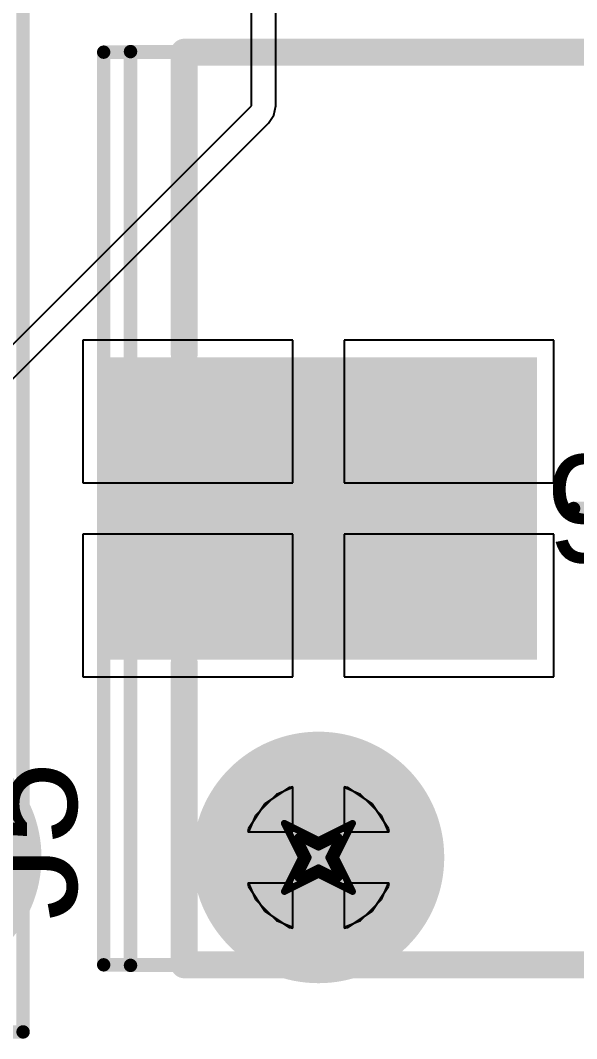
# Model space of a CAD drawing. Header units: millimetres. Extents: x -0.2 to 11.1, y -5.4 to 4.7.
# Drawn here: x 0.6842 to 0.8474, y 1.3957 to 1.6944 of the extents above; entities that cross this region are included whole.
import ezdxf

# ---------------------------------------------------------------- set-up
doc = ezdxf.new("R2010")
doc.units = ezdxf.units.MM
doc.header["$MEASUREMENT"] = 0
for name, color, linetype in [('BottomLayer', 5, 'Continuous'), ('DrillDrawing', 1, 'Continuous'), ('InternalPlane1', 76, 'Continuous'), ('InternalPlane2', 16, 'Continuous'), ('Mechanical1', 6, 'Continuous'), ('Mechanical3', 76, 'Continuous'), ('Mechanical5', 56, 'Continuous'), ('TopLayer', 1, 'Continuous'), ('TopOverlay', 2, 'Continuous'), ('TopPaste', 8, 'Continuous'), ('TopSolder', 216, 'Continuous'), ('ViaHoleLayer', 16, 'Continuous')]:
    doc.layers.add(name, color=color, linetype=linetype)
doc.styles.add('Arial', font='arial.ttf', dxfattribs={"height": 0.2})

# ---------------------------------------------------------------- blocks, each defined once
blk = doc.blocks.new('PJ_037AH_SMT_TR_67')
at = {"layer": 'Mechanical3', "const_width": 0.00394}
for points in [[(0.34646, -0.33858), (0.34646, 0.33858)], [(-0.37008, -0.33858), (0.34646, -0.33858)]]:
    blk.add_lwpolyline(points, dxfattribs=at)
at = {"layer": 'Mechanical3', "const_width": 0.00197}
blk.add_lwpolyline([(0.34547, -0.33858, 1), (0.34744, -0.33858, 1)], format="xyb", close=True, dxfattribs=at)
blk.add_lwpolyline([(0.34547, -0.33858, 1), (0.34744, -0.33858, 1)], format="xyb", close=True, dxfattribs=at)
at = {"layer": 'Mechanical5', "const_width": 0.00394}
for points in [[(0.34646, -0.33858), (0.34646, 0.33858)], [(-0.37008, -0.33858), (0.34646, -0.33858)]]:
    blk.add_lwpolyline(points, dxfattribs=at)
at = {"layer": 'Mechanical5', "const_width": 0.00197}
blk.add_lwpolyline([(0.34547, -0.33858, 1), (0.34744, -0.33858, 1)], format="xyb", close=True, dxfattribs=at)
blk.add_lwpolyline([(0.34547, -0.33858, 1), (0.34744, -0.33858, 1)], format="xyb", close=True, dxfattribs=at)
blk = doc.blocks.new('CAP_EEV_SERIES_121')
at = {"layer": 'TopLayer'}
for points in [[(-0.15354, 0.03937), (-0.03543, 0.03937), (-0.03543, -0.03937), (-0.15354, -0.03937)], [(0.03543, 0.03937), (0.15354, 0.03937), (0.15354, -0.03937), (0.03543, -0.03937)]]:
    blk.add_hatch(color=1, dxfattribs=at).paths.add_polyline_path(points)
at = {"layer": 'TopPaste'}
for points in [[(-0.15854, 0.04437), (-0.03043, 0.04437), (-0.03043, -0.04437), (-0.15854, -0.04437)], [(0.03043, 0.04437), (0.15854, 0.04437), (0.15854, -0.04437), (0.03043, -0.04437)]]:
    blk.add_hatch(color=8, dxfattribs=at).paths.add_polyline_path(points)
at = {"layer": 'TopSolder'}
for points in [[(-0.15551, 0.04134), (-0.03346, 0.04134), (-0.03346, -0.04134), (-0.15551, -0.04134)], [(0.03346, 0.04134), (0.15551, 0.04134), (0.15551, -0.04134), (0.03346, -0.04134)]]:
    blk.add_hatch(color=216, dxfattribs=at).paths.add_polyline_path(points)
at = {"layer": 'Mechanical1', "const_width": 0.00394}
for points in [[(-0.14961, 0.13402), (-0.14961, -0.13402)], [(0.14961, 0.13402), (-0.14961, 0.13402)], [(0.14961, 0.13402), (0.14961, -0.13402)], [(0.14961, -0.13402), (-0.14961, -0.13402)]]:
    blk.add_lwpolyline(points, dxfattribs=at)
at = {"layer": 'Mechanical1', "const_width": 0.00197}
for points in [[(-0.15059, 0.13402, 1), (-0.14862, 0.13402, 1)], [(-0.15059, 0.13402, 1), (-0.14862, 0.13402, 1)], [(0.14862, 0.13402, 1), (0.15059, 0.13402, 1)], [(0.14862, 0.13402, 1), (0.15059, 0.13402, 1)], [(-0.15059, -0.13402, 1), (-0.14862, -0.13402, 1)], [(-0.15059, -0.13402, 1), (-0.14862, -0.13402, 1)], [(0.14862, -0.13402, 1), (0.15059, -0.13402, 1)], [(0.14862, -0.13402, 1), (0.15059, -0.13402, 1)]]:
    blk.add_lwpolyline(points, format="xyb", close=True, dxfattribs=at)
at = {"layer": 'Mechanical3', "const_width": 0.00394}
for points in [[(-0.15748, 0.13386), (-0.15748, -0.13386)], [(0.15748, 0.13386), (-0.15748, 0.13386)], [(0.15748, 0.13386), (0.15748, -0.13386)], [(0, 0.01969), (0, -0.01969)], [(0.01969, 0), (-0.01969, 0)], [(0.15748, -0.13386), (-0.15748, -0.13386)]]:
    blk.add_lwpolyline(points, dxfattribs=at)
at = {"layer": 'Mechanical3', "const_width": 0.00197}
for points in [[(-0.15846, 0.13386, 1), (-0.1565, 0.13386, 1)], [(-0.15846, 0.13386, 1), (-0.1565, 0.13386, 1)], [(0.1565, 0.13386, 1), (0.15846, 0.13386, 1)], [(0.1565, 0.13386, 1), (0.15846, 0.13386, 1)], [(-0.00098, 0.01969, 1), (0.00098, 0.01969, 1)], [(-0.02067, 0, 1), (-0.0187, 0, 1)], [(0.0187, 0, 1), (0.02067, 0, 1)], [(-0.00098, -0.01969, 1), (0.00098, -0.01969, 1)], [(-0.15846, -0.13386, 1), (-0.1565, -0.13386, 1)], [(-0.15846, -0.13386, 1), (-0.1565, -0.13386, 1)], [(0.1565, -0.13386, 1), (0.15846, -0.13386, 1)], [(0.1565, -0.13386, 1), (0.15846, -0.13386, 1)]]:
    blk.add_lwpolyline(points, format="xyb", close=True, dxfattribs=at)
at = {"layer": 'Mechanical5', "const_width": 0.00394}
for points in [[(0.15748, 0.13386), (-0.15748, 0.13386)], [(-0.15748, 0.13386), (-0.15748, -0.13386)], [(0.15748, 0.13386), (0.15748, -0.13386)], [(0.15748, -0.13386), (-0.15748, -0.13386)]]:
    blk.add_lwpolyline(points, dxfattribs=at)
at = {"layer": 'Mechanical5', "const_width": 0.00197}
for points in [[(-0.15846, 0.13386, 1), (-0.1565, 0.13386, 1)], [(-0.15846, 0.13386, 1), (-0.1565, 0.13386, 1)], [(0.1565, 0.13386, 1), (0.15846, 0.13386, 1)], [(0.1565, 0.13386, 1), (0.15846, 0.13386, 1)], [(-0.15846, -0.13386, 1), (-0.1565, -0.13386, 1)], [(-0.15846, -0.13386, 1), (-0.1565, -0.13386, 1)], [(0.1565, -0.13386, 1), (0.15846, -0.13386, 1)], [(0.1565, -0.13386, 1), (0.15846, -0.13386, 1)]]:
    blk.add_lwpolyline(points, format="xyb", close=True, dxfattribs=at)
at = {"layer": 'TopOverlay'}
for points, const_width in [([(-0.07874, 0.13386), (-0.13386, 0.07874)], 0.00787), ([(0.13386, 0.13386), (-0.07874, 0.13386)], 0.00787), ([(0.13386, 0.13386), (0.13386, 0.04528)], 0.00787), ([(-0.1378, 0.12598), (-0.1378, 0.10236)], 0.00394), ([(-0.12611, 0.11465), (-0.14973, 0.11465)], 0.00394), ([(-0.13386, 0.07874), (-0.13386, 0.04528)], 0.00787), ([(-0.13386, -0.04528), (-0.13386, -0.07874)], 0.00787), ([(0.13386, -0.04528), (0.13386, -0.13386)], 0.00787), ([(-0.07874, -0.13386), (-0.13386, -0.07874)], 0.00787), ([(0.13386, -0.13386), (-0.07874, -0.13386)], 0.00787)]:
    blk.add_lwpolyline(points, dxfattribs=dict(at, const_width=const_width))
for points, const_width in [([(-0.08071, 0.13386, 1), (-0.07677, 0.13386, 1)], 0.00394), ([(-0.08071, 0.13386, 1), (-0.07677, 0.13386, 1)], 0.00394), ([(0.13189, 0.13386, 1), (0.13583, 0.13386, 1)], 0.00394), ([(0.13189, 0.13386, 1), (0.13583, 0.13386, 1)], 0.00394), ([(-0.13878, 0.12598, 1), (-0.13681, 0.12598, 1)], 0.00197), ([(-0.15071, 0.11465, 1), (-0.14874, 0.11465, 1)], 0.00197), ([(-0.12709, 0.11465, 1), (-0.12512, 0.11465, 1)], 0.00197), ([(-0.13878, 0.10236, 1), (-0.13681, 0.10236, 1)], 0.00197), ([(-0.13583, 0.07874, 1), (-0.13189, 0.07874, 1)], 0.00394), ([(-0.13583, 0.07874, 1), (-0.13189, 0.07874, 1)], 0.00394), ([(-0.13583, 0.04528, 1), (-0.13189, 0.04528, 1)], 0.00394), ([(0.13189, 0.04528, 1), (0.13583, 0.04528, 1)], 0.00394), ([(-0.13583, -0.04528, 1), (-0.13189, -0.04528, 1)], 0.00394), ([(0.13189, -0.04528, 1), (0.13583, -0.04528, 1)], 0.00394), ([(-0.13583, -0.07874, 1), (-0.13189, -0.07874, 1)], 0.00394), ([(-0.13583, -0.07874, 1), (-0.13189, -0.07874, 1)], 0.00394), ([(-0.08071, -0.13386, 1), (-0.07677, -0.13386, 1)], 0.00394), ([(-0.08071, -0.13386, 1), (-0.07677, -0.13386, 1)], 0.00394), ([(0.13189, -0.13386, 1), (0.13583, -0.13386, 1)], 0.00394), ([(0.13189, -0.13386, 1), (0.13583, -0.13386, 1)], 0.00394)]:
    blk.add_lwpolyline(points, format="xyb", close=True, dxfattribs=dict(at, const_width=const_width))
at = {"layer": 'Mechanical5'}
blk.add_text('C6', height=0.031496, dxfattribs=at).set_placement((-0.02624, -0.01574))

msp = doc.modelspace()

# ---------------------------------------------------------------- hatches: boundary and pattern name
at = {"layer": 'BottomLayer'}
h = msp.add_hatch(color=5, dxfattribs=at)
edge = h.paths.add_edge_path()
edge.add_arc((0.77165, 1.44882), 0.01181, 0, 360)
at = {"layer": 'InternalPlane2'}
h = msp.add_hatch(color=16, dxfattribs=at)
edge = h.paths.add_edge_path()
edge.add_arc((0.65354, 1.44882), 0.03689, 0, 360)
h = msp.add_hatch(color=16, dxfattribs=at)
edge = h.paths.add_edge_path()
edge.add_arc((0.77165, 1.44882), 0.03689, 0, 360)
at = {"layer": 'TopLayer'}
h = msp.add_hatch(color=1, dxfattribs=at)
edge = h.paths.add_edge_path()
edge.add_arc((0.77165, 1.44882), 0.01181, 0, 360)
at = {"layer": 'ViaHoleLayer'}
h = msp.add_hatch(color=16, dxfattribs=at)
edge = h.paths.add_edge_path()
edge.add_arc((0.77165, 1.44882), 0.00689, 0, 360)

# ---------------------------------------------------------------- linework, layer by layer
at = {"layer": 'BottomLayer'}
for p, q in [((0.76314, 1.46936), (0.75593, 1.46454)), ((0.76415, 1.46957), (0.76314, 1.46936)), ((0.76415, 1.45632), (0.76415, 1.46957)), ((0.78016, 1.46936), (0.77915, 1.46957)), ((0.77915, 1.46957), (0.77915, 1.45632)), ((0.78738, 1.46454), (0.78016, 1.46936)), ((0.75593, 1.46454), (0.75111, 1.45733)), ((0.7922, 1.45733), (0.78738, 1.46454)), ((0.75111, 1.45733), (0.75091, 1.45632)), ((0.75091, 1.45632), (0.76415, 1.45632)), ((0.77915, 1.45632), (0.7924, 1.45632)), ((0.7924, 1.45632), (0.7922, 1.45733)), ((0.76415, 1.44132), (0.75091, 1.44132)), ((0.75091, 1.44132), (0.75111, 1.44031)), ((0.75111, 1.44031), (0.75593, 1.43309)), ((0.76415, 1.42807), (0.76415, 1.44132)), ((0.7924, 1.44132), (0.77915, 1.44132)), ((0.77915, 1.44132), (0.77915, 1.42807)), ((0.78738, 1.43309), (0.7922, 1.44031)), ((0.7922, 1.44031), (0.7924, 1.44132)), ((0.75593, 1.43309), (0.76314, 1.42827)), ((0.78016, 1.42827), (0.78738, 1.43309)), ((0.76314, 1.42827), (0.76415, 1.42807)), ((0.77915, 1.42807), (0.78016, 1.42827))]:
    msp.add_line(p, q, dxfattribs=at)
at = {"layer": 'DrillDrawing', "const_width": 0.002}
for points in [[(0.76165, 1.45882), (0.77165, 1.45382)], [(0.76165, 1.45882), (0.76665, 1.44882)], [(0.77165, 1.45382), (0.78165, 1.45882)], [(0.77665, 1.44882), (0.78165, 1.45882)], [(0.76565, 1.45482), (0.77165, 1.45182)], [(0.76565, 1.45482), (0.76865, 1.44882)], [(0.77165, 1.45182), (0.77765, 1.45482)], [(0.77465, 1.44882), (0.77765, 1.45482)], [(0.76165, 1.43882), (0.76665, 1.44882)], [(0.76565, 1.44282), (0.76865, 1.44882)], [(0.77465, 1.44882), (0.77765, 1.44282)], [(0.77665, 1.44882), (0.78165, 1.43882)], [(0.76565, 1.44282), (0.77165, 1.44582)], [(0.77165, 1.44582), (0.77765, 1.44282)], [(0.76165, 1.43882), (0.77165, 1.44382)], [(0.77165, 1.44382), (0.78165, 1.43882)]]:
    msp.add_lwpolyline(points, dxfattribs=at)
at = {"layer": 'DrillDrawing', "const_width": 0.001}
for points in [[(0.76115, 1.45882, 1), (0.76215, 1.45882, 1)], [(0.76115, 1.45882, 1), (0.76215, 1.45882, 1)], [(0.78115, 1.45882, 1), (0.78215, 1.45882, 1)], [(0.78115, 1.45882, 1), (0.78215, 1.45882, 1)], [(0.76515, 1.45482, 1), (0.76615, 1.45482, 1)], [(0.76515, 1.45482, 1), (0.76615, 1.45482, 1)], [(0.77115, 1.45382, 1), (0.77215, 1.45382, 1)], [(0.77115, 1.45382, 1), (0.77215, 1.45382, 1)], [(0.77715, 1.45482, 1), (0.77815, 1.45482, 1)], [(0.77715, 1.45482, 1), (0.77815, 1.45482, 1)], [(0.77115, 1.45182, 1), (0.77215, 1.45182, 1)], [(0.77115, 1.45182, 1), (0.77215, 1.45182, 1)], [(0.76615, 1.44882, 1), (0.76715, 1.44882, 1)], [(0.76615, 1.44882, 1), (0.76715, 1.44882, 1)], [(0.76815, 1.44882, 1), (0.76915, 1.44882, 1)], [(0.76815, 1.44882, 1), (0.76915, 1.44882, 1)], [(0.77415, 1.44882, 1), (0.77515, 1.44882, 1)], [(0.77415, 1.44882, 1), (0.77515, 1.44882, 1)], [(0.77615, 1.44882, 1), (0.77715, 1.44882, 1)], [(0.77615, 1.44882, 1), (0.77715, 1.44882, 1)], [(0.77115, 1.44582, 1), (0.77215, 1.44582, 1)], [(0.77115, 1.44582, 1), (0.77215, 1.44582, 1)], [(0.76515, 1.44282, 1), (0.76615, 1.44282, 1)], [(0.76515, 1.44282, 1), (0.76615, 1.44282, 1)], [(0.77115, 1.44382, 1), (0.77215, 1.44382, 1)], [(0.77115, 1.44382, 1), (0.77215, 1.44382, 1)], [(0.77715, 1.44282, 1), (0.77815, 1.44282, 1)], [(0.77715, 1.44282, 1), (0.77815, 1.44282, 1)], [(0.76115, 1.43882, 1), (0.76215, 1.43882, 1)], [(0.76115, 1.43882, 1), (0.76215, 1.43882, 1)], [(0.78115, 1.43882, 1), (0.78215, 1.43882, 1)], [(0.78115, 1.43882, 1), (0.78215, 1.43882, 1)]]:
    msp.add_lwpolyline(points, format="xyb", close=True, dxfattribs=at)
at = {"layer": 'InternalPlane1', "const_width": 0.01}
for points in [[(0.76246, 1.47409, -0.176327), (0.78085, 1.47409)], [(0.67881, 1.45802, -0.176327), (0.67881, 1.43962)], [(0.74639, 1.43962, -0.176327), (0.74639, 1.45802)], [(0.79692, 1.45802, -0.176327), (0.79692, 1.43962)], [(0.78085, 1.42355, -0.176327), (0.76246, 1.42355)]]:
    msp.add_lwpolyline(points, format="xyb", dxfattribs=at)
at = {"layer": 'InternalPlane1', "const_width": 0.005}
for points in [[(0.75996, 1.47409, 1), (0.76496, 1.47409, 1)], [(0.77835, 1.47409, 1), (0.78335, 1.47409, 1)], [(0.74389, 1.45802, 1), (0.74889, 1.45802, 1)], [(0.79442, 1.45802, 1), (0.79942, 1.45802, 1)], [(0.74389, 1.43962, 1), (0.74889, 1.43962, 1)], [(0.79442, 1.43962, 1), (0.79942, 1.43962, 1)], [(0.75996, 1.42355, 1), (0.76496, 1.42355, 1)], [(0.77835, 1.42355, 1), (0.78335, 1.42355, 1)]]:
    msp.add_lwpolyline(points, format="xyb", close=True, dxfattribs=at)
at = {"layer": 'TopLayer'}
for p, q in [((0.75197, 1.66929), (0.75197, 1.90945)), ((0.75911, 1.66929), (0.75911, 1.82663)), ((0.66142, 1.57874), (0.75197, 1.66929)), ((0.75856, 1.66656), (0.75911, 1.66929)), ((0.66646, 1.57369), (0.75702, 1.66424)), ((0.75702, 1.66424), (0.75856, 1.66656)), ((0.76415, 1.60055), (0.7026, 1.60055)), ((0.7026, 1.60055), (0.7026, 1.55868)), ((0.76415, 1.55868), (0.76415, 1.60055)), ((0.84071, 1.60055), (0.77915, 1.60055)), ((0.77915, 1.60055), (0.77915, 1.55868)), ((0.84071, 1.55868), (0.84071, 1.60055)), ((0.7026, 1.55868), (0.76415, 1.55868)), ((0.77915, 1.55868), (0.84071, 1.55868)), ((0.76415, 1.54368), (0.7026, 1.54368)), ((0.7026, 1.54368), (0.7026, 1.50181)), ((0.76415, 1.50181), (0.76415, 1.54368)), ((0.84071, 1.54368), (0.77915, 1.54368)), ((0.77915, 1.54368), (0.77915, 1.50181)), ((0.84071, 1.50181), (0.84071, 1.54368)), ((0.7026, 1.50181), (0.76415, 1.50181)), ((0.77915, 1.50181), (0.84071, 1.50181)), ((0.7593, 1.46731), (0.75316, 1.46117)), ((0.76415, 1.46932), (0.7593, 1.46731)), ((0.76415, 1.45632), (0.76415, 1.46932)), ((0.78401, 1.46731), (0.77915, 1.46932)), ((0.77915, 1.46932), (0.77915, 1.45632)), ((0.79014, 1.46117), (0.78401, 1.46731)), ((0.75316, 1.46117), (0.75115, 1.45632)), ((0.79216, 1.45632), (0.79014, 1.46117)), ((0.75115, 1.45632), (0.76415, 1.45632)), ((0.77915, 1.45632), (0.79216, 1.45632)), ((0.76415, 1.44132), (0.75115, 1.44132)), ((0.75115, 1.44132), (0.75316, 1.43646)), ((0.76415, 1.42832), (0.76415, 1.44132)), ((0.79216, 1.44132), (0.77915, 1.44132)), ((0.77915, 1.44132), (0.77915, 1.42832)), ((0.79014, 1.43646), (0.79216, 1.44132)), ((0.75316, 1.43646), (0.7593, 1.43033)), ((0.78401, 1.43033), (0.79014, 1.43646)), ((0.7593, 1.43033), (0.76415, 1.42832)), ((0.77915, 1.42832), (0.78401, 1.43033))]:
    msp.add_line(p, q, dxfattribs=at)

# ---------------------------------------------------------------- block references
msp.add_blockref('PJ_037AH_SMT_TR_67', (0.33858, 1.73622))
at = {"rotation": 180}
msp.add_blockref('CAP_EEV_SERIES_121', (0.86614, 1.55118), dxfattribs=at)

# ---------------------------------------------------------------- texts
at = {"layer": 'TopOverlay', "style": 'Arial'}
msp.add_text('J5', height=0.031496, rotation=90, dxfattribs=at).set_placement((0.70078, 1.43045))

doc.saveas('drawing.dxf')
